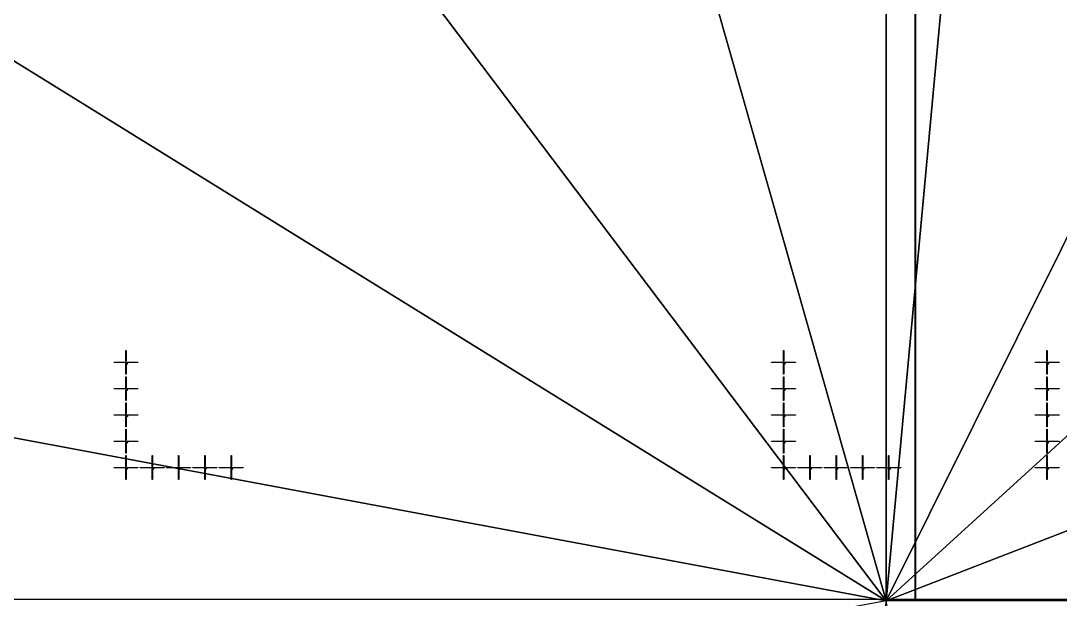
# Model space of a CAD drawing. Extents: x -25400 to 25400, y -24113 to 25400.
# Drawn here: x -6579 to 1324, y 11 to 4411 of the extents above; entities that cross this region are included whole.
import ezdxf

# ---------------------------------------------------------------- set-up
doc = ezdxf.new("R2010")
doc.units = 0
for name, color, linetype in [('L0D0', 2, 'CONTINUOUS'), ('L1D0', 3, 'CONTINUOUS'), ('L3D0', 4, 'CONTINUOUS')]:
    doc.layers.add(name, color=color, linetype=linetype)

msp = doc.modelspace()

# ---------------------------------------------------------------- linework, layer by layer
at = {"layer": 'L0D0'}
for points in [[(-10586.544, 14018.85), (0, 0), (-13818, 8555.744)], [(14229.5, 12971.903), (0, 0), (6980.558, 14018.85)], [(-13818, 8555.744), (0, 0), (-22510.084, 4207.864)], [(22900, 0), (0, 0), (18270.424, 7078)], [(-22510.084, 4207.864), (0, 0), (-22510.084, -4207.864)]]:
    msp.add_lwpolyline(points, dxfattribs=at)
for points in [[(0, 0), (-10586.544, 14018.85), (-3988.706, 14018.85)], [(-7983.296, -24112.788), (-7996.667, -24108.366), (-8040.032, -24093.939), (-8083.372, -24079.433), (-8126.685, -24064.85), (-8169.972, -24050.188), (-8213.232, -24035.449), (-8256.466, -24020.632), (-8299.673, -24005.737), (-8299.673, 14018.85), (0, 14018.85), (0, 0), (-4251.735, -24112.788)], [(0, 0), (-3988.706, 14018.85), (1299.037, 14018.85)], [(4251.735, -24112.788), (0, 0), (0, 14018.85), (7213, 14018.85), (7213, 14016), (8342.854, 14016), (8342.854, -23990.765), (8299.673, -24005.737), (8256.466, -24020.632), (8213.232, -24035.449), (8169.972, -24050.188), (8126.685, -24064.85), (8083.372, -24079.433), (8040.032, -24093.939), (7996.667, -24108.366), (7983.296, -24112.788)], [(0, 0), (1299.037, 14018.85), (6980.558, 14018.85)], [(0, 0), (14229.5, 12971.903), (14229.5, 7078), (18270.424, 7078)]]:
    msp.add_lwpolyline(points, close=True, dxfattribs=at)
at = {"layer": 'L1D0'}
for points in [[(-5780.75, 1820.85), (-5780.75, 1903.85), (-5778.25, 1903.85), (-5778.25, 1820.85)], [(-780.75, 1820.85), (-780.75, 1903.85), (-778.25, 1903.85), (-778.25, 1820.85)], [(1222.25, 1820.85), (1222.25, 1903.85), (1224.75, 1903.85), (1224.75, 1820.85)], [(-5779.7, 1807.85), (-5779.7, 1812.65), (-5784.5, 1812.65), (-5784.5, 1813.05), (-5779.7, 1813.05), (-5779.7, 1817.85), (-5779.3, 1817.85), (-5779.3, 1813.05), (-5774.5, 1813.05), (-5774.5, 1812.65), (-5779.3, 1812.65), (-5779.3, 1807.85)], [(-779.7, 1807.85), (-779.7, 1812.65), (-784.5, 1812.65), (-784.5, 1813.05), (-779.7, 1813.05), (-779.7, 1817.85), (-779.3, 1817.85), (-779.3, 1813.05), (-774.5, 1813.05), (-774.5, 1812.65), (-779.3, 1812.65), (-779.3, 1807.85)], [(1223.3, 1807.85), (1223.3, 1812.65), (1218.5, 1812.65), (1218.5, 1813.05), (1223.3, 1813.05), (1223.3, 1817.85), (1223.7, 1817.85), (1223.7, 1813.05), (1228.5, 1813.05), (1228.5, 1812.65), (1223.7, 1812.65), (1223.7, 1807.85)], [(-5870.5, 1811.6), (-5870.5, 1814.1), (-5787.5, 1814.1), (-5787.5, 1811.6)], [(-5780.75, 1721.85), (-5780.75, 1804.85), (-5778.25, 1804.85), (-5778.25, 1721.85)], [(-5773.5, 1802.294), (-5773.5, 1805.85), (-5769.056, 1805.85), (-5769.056, 1804.961), (-5772.611, 1804.961), (-5772.611, 1803.183), (-5769.944, 1803.183), (-5769.944, 1802.294)], [(-5773.5, 1799.628), (-5773.5, 1800.517), (-5769.944, 1800.517), (-5769.944, 1799.628)], [(-5771.5, 1811.6), (-5771.5, 1814.1), (-5688.5, 1814.1), (-5688.5, 1811.6)], [(-5769.944, 1800.517), (-5769.944, 1802.294), (-5769.056, 1802.294), (-5769.056, 1800.517)], [(-870.5, 1811.6), (-870.5, 1814.1), (-787.5, 1814.1), (-787.5, 1811.6)], [(-780.75, 1721.85), (-780.75, 1804.85), (-778.25, 1804.85), (-778.25, 1721.85)], [(-773.5, 1802.294), (-773.5, 1805.85), (-769.056, 1805.85), (-769.056, 1804.961), (-772.611, 1804.961), (-772.611, 1803.183), (-769.944, 1803.183), (-769.944, 1802.294)], [(-773.5, 1799.628), (-773.5, 1800.517), (-769.944, 1800.517), (-769.944, 1799.628)], [(-771.5, 1811.6), (-771.5, 1814.1), (-688.5, 1814.1), (-688.5, 1811.6)], [(-769.944, 1800.517), (-769.944, 1802.294), (-769.056, 1802.294), (-769.056, 1800.517)], [(1132.5, 1811.6), (1132.5, 1814.1), (1215.5, 1814.1), (1215.5, 1811.6)], [(1222.25, 1721.85), (1222.25, 1804.85), (1224.75, 1804.85), (1224.75, 1721.85)], [(1229.5, 1802.294), (1229.5, 1805.85), (1233.944, 1805.85), (1233.944, 1804.961), (1230.389, 1804.961), (1230.389, 1803.183), (1233.056, 1803.183), (1233.056, 1802.294)], [(1229.5, 1799.628), (1229.5, 1800.517), (1233.056, 1800.517), (1233.056, 1799.628)], [(1231.5, 1811.6), (1231.5, 1814.1), (1314.5, 1814.1), (1314.5, 1811.6)], [(1233.056, 1800.517), (1233.056, 1802.294), (1233.944, 1802.294), (1233.944, 1800.517)], [(-5780.75, 1620.85), (-5780.75, 1703.85), (-5778.25, 1703.85), (-5778.25, 1620.85)], [(-780.75, 1620.85), (-780.75, 1703.85), (-778.25, 1703.85), (-778.25, 1620.85)], [(1222.25, 1620.85), (1222.25, 1703.85), (1224.75, 1703.85), (1224.75, 1620.85)], [(-5870.5, 1611.6), (-5870.5, 1614.1), (-5787.5, 1614.1), (-5787.5, 1611.6)], [(-5779.7, 1607.85), (-5779.7, 1612.65), (-5784.5, 1612.65), (-5784.5, 1613.05), (-5779.7, 1613.05), (-5779.7, 1617.85), (-5779.3, 1617.85), (-5779.3, 1613.05), (-5774.5, 1613.05), (-5774.5, 1612.65), (-5779.3, 1612.65), (-5779.3, 1607.85)], [(-5780.75, 1521.85), (-5780.75, 1604.85), (-5778.25, 1604.85), (-5778.25, 1521.85)], [(-5770.833, 1599.628), (-5770.833, 1601.406), (-5773.5, 1601.406), (-5773.5, 1603.183), (-5772.611, 1603.183), (-5772.611, 1602.294), (-5770.833, 1602.294), (-5770.833, 1604.961), (-5771.722, 1604.961), (-5771.722, 1605.85), (-5769.944, 1605.85), (-5769.944, 1602.294), (-5769.056, 1602.294), (-5769.056, 1601.406), (-5769.944, 1601.406), (-5769.944, 1599.628)], [(-5772.611, 1603.183), (-5772.611, 1604.961), (-5771.722, 1604.961), (-5771.722, 1603.183)], [(-5771.5, 1611.6), (-5771.5, 1614.1), (-5688.5, 1614.1), (-5688.5, 1611.6)], [(-870.5, 1611.6), (-870.5, 1614.1), (-787.5, 1614.1), (-787.5, 1611.6)], [(-779.7, 1607.85), (-779.7, 1612.65), (-784.5, 1612.65), (-784.5, 1613.05), (-779.7, 1613.05), (-779.7, 1617.85), (-779.3, 1617.85), (-779.3, 1613.05), (-774.5, 1613.05), (-774.5, 1612.65), (-779.3, 1612.65), (-779.3, 1607.85)], [(-780.75, 1521.85), (-780.75, 1604.85), (-778.25, 1604.85), (-778.25, 1521.85)], [(-770.833, 1599.628), (-770.833, 1601.406), (-773.5, 1601.406), (-773.5, 1603.183), (-772.611, 1603.183), (-772.611, 1602.294), (-770.833, 1602.294), (-770.833, 1604.961), (-771.722, 1604.961), (-771.722, 1605.85), (-769.944, 1605.85), (-769.944, 1602.294), (-769.056, 1602.294), (-769.056, 1601.406), (-769.944, 1601.406), (-769.944, 1599.628)], [(-772.611, 1603.183), (-772.611, 1604.961), (-771.722, 1604.961), (-771.722, 1603.183)], [(-771.5, 1611.6), (-771.5, 1614.1), (-688.5, 1614.1), (-688.5, 1611.6)], [(1132.5, 1611.6), (1132.5, 1614.1), (1215.5, 1614.1), (1215.5, 1611.6)], [(1223.3, 1607.85), (1223.3, 1612.65), (1218.5, 1612.65), (1218.5, 1613.05), (1223.3, 1613.05), (1223.3, 1617.85), (1223.7, 1617.85), (1223.7, 1613.05), (1228.5, 1613.05), (1228.5, 1612.65), (1223.7, 1612.65), (1223.7, 1607.85)], [(1222.25, 1521.85), (1222.25, 1604.85), (1224.75, 1604.85), (1224.75, 1521.85)], [(1232.167, 1599.628), (1232.167, 1601.406), (1229.5, 1601.406), (1229.5, 1603.183), (1230.389, 1603.183), (1230.389, 1602.294), (1232.167, 1602.294), (1232.167, 1604.961), (1231.278, 1604.961), (1231.278, 1605.85), (1233.056, 1605.85), (1233.056, 1602.294), (1233.944, 1602.294), (1233.944, 1601.406), (1233.056, 1601.406), (1233.056, 1599.628)], [(1230.389, 1603.183), (1230.389, 1604.961), (1231.278, 1604.961), (1231.278, 1603.183)], [(1231.5, 1611.6), (1231.5, 1614.1), (1314.5, 1614.1), (1314.5, 1611.6)], [(-5780.75, 1420.85), (-5780.75, 1503.85), (-5778.25, 1503.85), (-5778.25, 1420.85)], [(-780.75, 1420.85), (-780.75, 1503.85), (-778.25, 1503.85), (-778.25, 1420.85)], [(1222.25, 1420.85), (1222.25, 1503.85), (1224.75, 1503.85), (1224.75, 1420.85)], [(-5870.5, 1411.6), (-5870.5, 1414.1), (-5787.5, 1414.1), (-5787.5, 1411.6)], [(-5779.7, 1407.85), (-5779.7, 1412.65), (-5784.5, 1412.65), (-5784.5, 1413.05), (-5779.7, 1413.05), (-5779.7, 1417.85), (-5779.3, 1417.85), (-5779.3, 1413.05), (-5774.5, 1413.05), (-5774.5, 1412.65), (-5779.3, 1412.65), (-5779.3, 1407.85)], [(-5780.75, 1321.85), (-5780.75, 1404.85), (-5778.25, 1404.85), (-5778.25, 1321.85)], [(-5773.5, 1404.961), (-5773.5, 1405.85), (-5769.944, 1405.85), (-5769.944, 1404.961)], [(-5773.5, 1399.628), (-5773.5, 1400.517), (-5769.944, 1400.517), (-5769.944, 1399.628)], [(-5772.611, 1402.294), (-5772.611, 1403.183), (-5769.944, 1403.183), (-5769.944, 1402.294)], [(-5771.5, 1411.6), (-5771.5, 1414.1), (-5688.5, 1414.1), (-5688.5, 1411.6)], [(-5769.944, 1403.183), (-5769.944, 1404.961), (-5769.056, 1404.961), (-5769.056, 1403.183)], [(-5769.944, 1400.517), (-5769.944, 1402.294), (-5769.056, 1402.294), (-5769.056, 1400.517)], [(-870.5, 1411.6), (-870.5, 1414.1), (-787.5, 1414.1), (-787.5, 1411.6)], [(-779.7, 1407.85), (-779.7, 1412.65), (-784.5, 1412.65), (-784.5, 1413.05), (-779.7, 1413.05), (-779.7, 1417.85), (-779.3, 1417.85), (-779.3, 1413.05), (-774.5, 1413.05), (-774.5, 1412.65), (-779.3, 1412.65), (-779.3, 1407.85)], [(-780.75, 1321.85), (-780.75, 1404.85), (-778.25, 1404.85), (-778.25, 1321.85)], [(-773.5, 1404.961), (-773.5, 1405.85), (-769.944, 1405.85), (-769.944, 1404.961)], [(-773.5, 1399.628), (-773.5, 1400.517), (-769.944, 1400.517), (-769.944, 1399.628)], [(-772.611, 1402.294), (-772.611, 1403.183), (-769.944, 1403.183), (-769.944, 1402.294)], [(-771.5, 1411.6), (-771.5, 1414.1), (-688.5, 1414.1), (-688.5, 1411.6)], [(-769.944, 1403.183), (-769.944, 1404.961), (-769.056, 1404.961), (-769.056, 1403.183)], [(-769.944, 1400.517), (-769.944, 1402.294), (-769.056, 1402.294), (-769.056, 1400.517)], [(1132.5, 1411.6), (1132.5, 1414.1), (1215.5, 1414.1), (1215.5, 1411.6)], [(1223.3, 1407.85), (1223.3, 1412.65), (1218.5, 1412.65), (1218.5, 1413.05), (1223.3, 1413.05), (1223.3, 1417.85), (1223.7, 1417.85), (1223.7, 1413.05), (1228.5, 1413.05), (1228.5, 1412.65), (1223.7, 1412.65), (1223.7, 1407.85)], [(1222.25, 1321.85), (1222.25, 1404.85), (1224.75, 1404.85), (1224.75, 1321.85)], [(1229.5, 1404.961), (1229.5, 1405.85), (1233.056, 1405.85), (1233.056, 1404.961)], [(1229.5, 1399.628), (1229.5, 1400.517), (1233.056, 1400.517), (1233.056, 1399.628)], [(1230.389, 1402.294), (1230.389, 1403.183), (1233.056, 1403.183), (1233.056, 1402.294)], [(1231.5, 1411.6), (1231.5, 1414.1), (1314.5, 1414.1), (1314.5, 1411.6)], [(1233.056, 1403.183), (1233.056, 1404.961), (1233.944, 1404.961), (1233.944, 1403.183)], [(1233.056, 1400.517), (1233.056, 1402.294), (1233.944, 1402.294), (1233.944, 1400.517)], [(-5780.75, 1220.85), (-5780.75, 1303.85), (-5778.25, 1303.85), (-5778.25, 1220.85)], [(-780.75, 1220.85), (-780.75, 1303.85), (-778.25, 1303.85), (-778.25, 1220.85)], [(1222.25, 1220.85), (1222.25, 1303.85), (1224.75, 1303.85), (1224.75, 1220.85)], [(-5870.5, 1211.6), (-5870.5, 1214.1), (-5787.5, 1214.1), (-5787.5, 1211.6)], [(-5779.7, 1207.85), (-5779.7, 1212.65), (-5784.5, 1212.65), (-5784.5, 1213.05), (-5779.7, 1213.05), (-5779.7, 1217.85), (-5779.3, 1217.85), (-5779.3, 1213.05), (-5774.5, 1213.05), (-5774.5, 1212.65), (-5779.3, 1212.65), (-5779.3, 1207.85)], [(-5780.75, 1121.85), (-5780.75, 1204.85), (-5778.25, 1204.85), (-5778.25, 1121.85)], [(-5773.5, 1204.072), (-5773.5, 1204.961), (-5772.611, 1204.961), (-5772.611, 1204.072)], [(-5773.5, 1199.628), (-5773.5, 1201.406), (-5772.611, 1201.406), (-5772.611, 1200.517), (-5769.056, 1200.517), (-5769.056, 1199.628)], [(-5772.611, 1204.961), (-5772.611, 1205.85), (-5769.944, 1205.85), (-5769.944, 1204.961)], [(-5772.611, 1201.406), (-5772.611, 1202.294), (-5770.833, 1202.294), (-5770.833, 1201.406)], [(-5771.5, 1211.6), (-5771.5, 1214.1), (-5688.5, 1214.1), (-5688.5, 1211.6)], [(-5770.833, 1202.294), (-5770.833, 1203.183), (-5769.944, 1203.183), (-5769.944, 1202.294)], [(-5769.944, 1203.183), (-5769.944, 1204.961), (-5769.056, 1204.961), (-5769.056, 1203.183)], [(-870.5, 1211.6), (-870.5, 1214.1), (-787.5, 1214.1), (-787.5, 1211.6)], [(-779.7, 1207.85), (-779.7, 1212.65), (-784.5, 1212.65), (-784.5, 1213.05), (-779.7, 1213.05), (-779.7, 1217.85), (-779.3, 1217.85), (-779.3, 1213.05), (-774.5, 1213.05), (-774.5, 1212.65), (-779.3, 1212.65), (-779.3, 1207.85)], [(-780.75, 1121.85), (-780.75, 1204.85), (-778.25, 1204.85), (-778.25, 1121.85)], [(-773.5, 1204.072), (-773.5, 1204.961), (-772.611, 1204.961), (-772.611, 1204.072)], [(-773.5, 1199.628), (-773.5, 1201.406), (-772.611, 1201.406), (-772.611, 1200.517), (-769.056, 1200.517), (-769.056, 1199.628)], [(-772.611, 1204.961), (-772.611, 1205.85), (-769.944, 1205.85), (-769.944, 1204.961)], [(-772.611, 1201.406), (-772.611, 1202.294), (-770.833, 1202.294), (-770.833, 1201.406)], [(-771.5, 1211.6), (-771.5, 1214.1), (-688.5, 1214.1), (-688.5, 1211.6)], [(-770.833, 1202.294), (-770.833, 1203.183), (-769.944, 1203.183), (-769.944, 1202.294)], [(-769.944, 1203.183), (-769.944, 1204.961), (-769.056, 1204.961), (-769.056, 1203.183)], [(1132.5, 1211.6), (1132.5, 1214.1), (1215.5, 1214.1), (1215.5, 1211.6)], [(1223.3, 1207.85), (1223.3, 1212.65), (1218.5, 1212.65), (1218.5, 1213.05), (1223.3, 1213.05), (1223.3, 1217.85), (1223.7, 1217.85), (1223.7, 1213.05), (1228.5, 1213.05), (1228.5, 1212.65), (1223.7, 1212.65), (1223.7, 1207.85)], [(1222.25, 1121.85), (1222.25, 1204.85), (1224.75, 1204.85), (1224.75, 1121.85)], [(1229.5, 1204.072), (1229.5, 1204.961), (1230.389, 1204.961), (1230.389, 1204.072)], [(1229.5, 1199.628), (1229.5, 1201.406), (1230.389, 1201.406), (1230.389, 1200.517), (1233.944, 1200.517), (1233.944, 1199.628)], [(1230.389, 1204.961), (1230.389, 1205.85), (1233.056, 1205.85), (1233.056, 1204.961)], [(1230.389, 1201.406), (1230.389, 1202.294), (1232.167, 1202.294), (1232.167, 1201.406)], [(1231.5, 1211.6), (1231.5, 1214.1), (1314.5, 1214.1), (1314.5, 1211.6)], [(1232.167, 1202.294), (1232.167, 1203.183), (1233.056, 1203.183), (1233.056, 1202.294)], [(1233.056, 1203.183), (1233.056, 1204.961), (1233.944, 1204.961), (1233.944, 1203.183)], [(-5780.75, 1020.85), (-5780.75, 1103.85), (-5778.25, 1103.85), (-5778.25, 1020.85)], [(-5580.75, 1020.85), (-5580.75, 1103.85), (-5578.25, 1103.85), (-5578.25, 1020.85)], [(-5380.75, 1020.85), (-5380.75, 1103.85), (-5378.25, 1103.85), (-5378.25, 1020.85)], [(-5180.75, 1020.85), (-5180.75, 1103.85), (-5178.25, 1103.85), (-5178.25, 1020.85)], [(-4980.75, 1020.85), (-4980.75, 1103.85), (-4978.25, 1103.85), (-4978.25, 1020.85)], [(-780.75, 1020.85), (-780.75, 1103.85), (-778.25, 1103.85), (-778.25, 1020.85)], [(-580.75, 1020.85), (-580.75, 1103.85), (-578.25, 1103.85), (-578.25, 1020.85)], [(-380.75, 1020.85), (-380.75, 1103.85), (-378.25, 1103.85), (-378.25, 1020.85)], [(-180.75, 1020.85), (-180.75, 1103.85), (-178.25, 1103.85), (-178.25, 1020.85)], [(19.25, 1020.85), (19.25, 1103.85), (21.75, 1103.85), (21.75, 1020.85)], [(1222.25, 1020.85), (1222.25, 1103.85), (1224.75, 1103.85), (1224.75, 1020.85)], [(-5870.5, 1011.6), (-5870.5, 1014.1), (-5787.5, 1014.1), (-5787.5, 1011.6)], [(-5779.7, 1007.85), (-5779.7, 1012.65), (-5784.5, 1012.65), (-5784.5, 1013.05), (-5779.7, 1013.05), (-5779.7, 1017.85), (-5779.3, 1017.85), (-5779.3, 1013.05), (-5774.5, 1013.05), (-5774.5, 1012.65), (-5779.3, 1012.65), (-5779.3, 1007.85)], [(-5780.75, 921.85), (-5780.75, 1004.85), (-5778.25, 1004.85), (-5778.25, 921.85)], [(-5772.611, 999.628), (-5772.611, 1000.517), (-5771.722, 1000.517), (-5771.722, 1004.072), (-5772.611, 1004.072), (-5772.611, 1004.961), (-5771.722, 1004.961), (-5771.722, 1005.85), (-5770.833, 1005.85), (-5770.833, 1000.517), (-5769.944, 1000.517), (-5769.944, 999.628)], [(-5771.5, 1011.6), (-5771.5, 1014.1), (-5688.5, 1014.1), (-5688.5, 1011.6)], [(-5670.5, 1011.6), (-5670.5, 1014.1), (-5587.5, 1014.1), (-5587.5, 1011.6)], [(-5579.7, 1007.85), (-5579.7, 1012.65), (-5584.5, 1012.65), (-5584.5, 1013.05), (-5579.7, 1013.05), (-5579.7, 1017.85), (-5579.3, 1017.85), (-5579.3, 1013.05), (-5574.5, 1013.05), (-5574.5, 1012.65), (-5579.3, 1012.65), (-5579.3, 1007.85)], [(-5580.75, 921.85), (-5580.75, 1004.85), (-5578.25, 1004.85), (-5578.25, 921.85)], [(-5573.5, 1004.072), (-5573.5, 1004.961), (-5572.611, 1004.961), (-5572.611, 1004.072)], [(-5573.5, 999.628), (-5573.5, 1001.406), (-5572.611, 1001.406), (-5572.611, 1000.517), (-5569.056, 1000.517), (-5569.056, 999.628)], [(-5572.611, 1004.961), (-5572.611, 1005.85), (-5569.944, 1005.85), (-5569.944, 1004.961)], [(-5572.611, 1001.406), (-5572.611, 1002.294), (-5570.833, 1002.294), (-5570.833, 1001.406)], [(-5571.5, 1011.6), (-5571.5, 1014.1), (-5488.5, 1014.1), (-5488.5, 1011.6)], [(-5570.833, 1002.294), (-5570.833, 1003.183), (-5569.944, 1003.183), (-5569.944, 1002.294)], [(-5569.944, 1003.183), (-5569.944, 1004.961), (-5569.056, 1004.961), (-5569.056, 1003.183)], [(-5470.5, 1011.6), (-5470.5, 1014.1), (-5387.5, 1014.1), (-5387.5, 1011.6)], [(-5379.7, 1007.85), (-5379.7, 1012.65), (-5384.5, 1012.65), (-5384.5, 1013.05), (-5379.7, 1013.05), (-5379.7, 1017.85), (-5379.3, 1017.85), (-5379.3, 1013.05), (-5374.5, 1013.05), (-5374.5, 1012.65), (-5379.3, 1012.65), (-5379.3, 1007.85)], [(-5380.75, 921.85), (-5380.75, 1004.85), (-5378.25, 1004.85), (-5378.25, 921.85)], [(-5373.5, 1004.961), (-5373.5, 1005.85), (-5369.944, 1005.85), (-5369.944, 1004.961)], [(-5373.5, 999.628), (-5373.5, 1000.517), (-5369.944, 1000.517), (-5369.944, 999.628)], [(-5372.611, 1002.294), (-5372.611, 1003.183), (-5369.944, 1003.183), (-5369.944, 1002.294)], [(-5371.5, 1011.6), (-5371.5, 1014.1), (-5288.5, 1014.1), (-5288.5, 1011.6)], [(-5369.944, 1003.183), (-5369.944, 1004.961), (-5369.056, 1004.961), (-5369.056, 1003.183)], [(-5369.944, 1000.517), (-5369.944, 1002.294), (-5369.056, 1002.294), (-5369.056, 1000.517)], [(-5270.5, 1011.6), (-5270.5, 1014.1), (-5187.5, 1014.1), (-5187.5, 1011.6)], [(-5179.7, 1007.85), (-5179.7, 1012.65), (-5184.5, 1012.65), (-5184.5, 1013.05), (-5179.7, 1013.05), (-5179.7, 1017.85), (-5179.3, 1017.85), (-5179.3, 1013.05), (-5174.5, 1013.05), (-5174.5, 1012.65), (-5179.3, 1012.65), (-5179.3, 1007.85)], [(-5180.75, 921.85), (-5180.75, 1004.85), (-5178.25, 1004.85), (-5178.25, 921.85)], [(-5170.833, 999.628), (-5170.833, 1001.406), (-5173.5, 1001.406), (-5173.5, 1003.183), (-5172.611, 1003.183), (-5172.611, 1002.294), (-5170.833, 1002.294), (-5170.833, 1004.961), (-5171.722, 1004.961), (-5171.722, 1005.85), (-5169.944, 1005.85), (-5169.944, 1002.294), (-5169.056, 1002.294), (-5169.056, 1001.406), (-5169.944, 1001.406), (-5169.944, 999.628)], [(-5172.611, 1003.183), (-5172.611, 1004.961), (-5171.722, 1004.961), (-5171.722, 1003.183)], [(-5171.5, 1011.6), (-5171.5, 1014.1), (-5088.5, 1014.1), (-5088.5, 1011.6)], [(-5070.5, 1011.6), (-5070.5, 1014.1), (-4987.5, 1014.1), (-4987.5, 1011.6)], [(-4979.7, 1007.85), (-4979.7, 1012.65), (-4984.5, 1012.65), (-4984.5, 1013.05), (-4979.7, 1013.05), (-4979.7, 1017.85), (-4979.3, 1017.85), (-4979.3, 1013.05), (-4974.5, 1013.05), (-4974.5, 1012.65), (-4979.3, 1012.65), (-4979.3, 1007.85)], [(-4980.75, 921.85), (-4980.75, 1004.85), (-4978.25, 1004.85), (-4978.25, 921.85)], [(-4973.5, 1002.294), (-4973.5, 1005.85), (-4969.056, 1005.85), (-4969.056, 1004.961), (-4972.611, 1004.961), (-4972.611, 1003.183), (-4969.944, 1003.183), (-4969.944, 1002.294)], [(-4973.5, 999.628), (-4973.5, 1000.517), (-4969.944, 1000.517), (-4969.944, 999.628)], [(-4971.5, 1011.6), (-4971.5, 1014.1), (-4888.5, 1014.1), (-4888.5, 1011.6)], [(-4969.944, 1000.517), (-4969.944, 1002.294), (-4969.056, 1002.294), (-4969.056, 1000.517)], [(-870.5, 1011.6), (-870.5, 1014.1), (-787.5, 1014.1), (-787.5, 1011.6)], [(-779.7, 1007.85), (-779.7, 1012.65), (-784.5, 1012.65), (-784.5, 1013.05), (-779.7, 1013.05), (-779.7, 1017.85), (-779.3, 1017.85), (-779.3, 1013.05), (-774.5, 1013.05), (-774.5, 1012.65), (-779.3, 1012.65), (-779.3, 1007.85)], [(-780.75, 921.85), (-780.75, 1004.85), (-778.25, 1004.85), (-778.25, 921.85)], [(-772.611, 999.628), (-772.611, 1000.517), (-771.722, 1000.517), (-771.722, 1004.072), (-772.611, 1004.072), (-772.611, 1004.961), (-771.722, 1004.961), (-771.722, 1005.85), (-770.833, 1005.85), (-770.833, 1000.517), (-769.944, 1000.517), (-769.944, 999.628)], [(-771.5, 1011.6), (-771.5, 1014.1), (-688.5, 1014.1), (-688.5, 1011.6)], [(-670.5, 1011.6), (-670.5, 1014.1), (-587.5, 1014.1), (-587.5, 1011.6)], [(-579.7, 1007.85), (-579.7, 1012.65), (-584.5, 1012.65), (-584.5, 1013.05), (-579.7, 1013.05), (-579.7, 1017.85), (-579.3, 1017.85), (-579.3, 1013.05), (-574.5, 1013.05), (-574.5, 1012.65), (-579.3, 1012.65), (-579.3, 1007.85)], [(-580.75, 921.85), (-580.75, 1004.85), (-578.25, 1004.85), (-578.25, 921.85)], [(-573.5, 1004.072), (-573.5, 1004.961), (-572.611, 1004.961), (-572.611, 1004.072)], [(-573.5, 999.628), (-573.5, 1001.406), (-572.611, 1001.406), (-572.611, 1000.517), (-569.056, 1000.517), (-569.056, 999.628)], [(-572.611, 1004.961), (-572.611, 1005.85), (-569.944, 1005.85), (-569.944, 1004.961)], [(-572.611, 1001.406), (-572.611, 1002.294), (-570.833, 1002.294), (-570.833, 1001.406)], [(-571.5, 1011.6), (-571.5, 1014.1), (-488.5, 1014.1), (-488.5, 1011.6)], [(-570.833, 1002.294), (-570.833, 1003.183), (-569.944, 1003.183), (-569.944, 1002.294)], [(-569.944, 1003.183), (-569.944, 1004.961), (-569.056, 1004.961), (-569.056, 1003.183)], [(-470.5, 1011.6), (-470.5, 1014.1), (-387.5, 1014.1), (-387.5, 1011.6)], [(-379.7, 1007.85), (-379.7, 1012.65), (-384.5, 1012.65), (-384.5, 1013.05), (-379.7, 1013.05), (-379.7, 1017.85), (-379.3, 1017.85), (-379.3, 1013.05), (-374.5, 1013.05), (-374.5, 1012.65), (-379.3, 1012.65), (-379.3, 1007.85)], [(-380.75, 921.85), (-380.75, 1004.85), (-378.25, 1004.85), (-378.25, 921.85)], [(-373.5, 1004.961), (-373.5, 1005.85), (-369.944, 1005.85), (-369.944, 1004.961)], [(-373.5, 999.628), (-373.5, 1000.517), (-369.944, 1000.517), (-369.944, 999.628)], [(-372.611, 1002.294), (-372.611, 1003.183), (-369.944, 1003.183), (-369.944, 1002.294)], [(-371.5, 1011.6), (-371.5, 1014.1), (-288.5, 1014.1), (-288.5, 1011.6)], [(-369.944, 1003.183), (-369.944, 1004.961), (-369.056, 1004.961), (-369.056, 1003.183)], [(-369.944, 1000.517), (-369.944, 1002.294), (-369.056, 1002.294), (-369.056, 1000.517)], [(-270.5, 1011.6), (-270.5, 1014.1), (-187.5, 1014.1), (-187.5, 1011.6)], [(-179.7, 1007.85), (-179.7, 1012.65), (-184.5, 1012.65), (-184.5, 1013.05), (-179.7, 1013.05), (-179.7, 1017.85), (-179.3, 1017.85), (-179.3, 1013.05), (-174.5, 1013.05), (-174.5, 1012.65), (-179.3, 1012.65), (-179.3, 1007.85)], [(-180.75, 921.85), (-180.75, 1004.85), (-178.25, 1004.85), (-178.25, 921.85)], [(-170.833, 999.628), (-170.833, 1001.406), (-173.5, 1001.406), (-173.5, 1003.183), (-172.611, 1003.183), (-172.611, 1002.294), (-170.833, 1002.294), (-170.833, 1004.961), (-171.722, 1004.961), (-171.722, 1005.85), (-169.944, 1005.85), (-169.944, 1002.294), (-169.056, 1002.294), (-169.056, 1001.406), (-169.944, 1001.406), (-169.944, 999.628)], [(-172.611, 1003.183), (-172.611, 1004.961), (-171.722, 1004.961), (-171.722, 1003.183)], [(-171.5, 1011.6), (-171.5, 1014.1), (-88.5, 1014.1), (-88.5, 1011.6)], [(-70.5, 1011.6), (-70.5, 1014.1), (12.5, 1014.1), (12.5, 1011.6)], [(20.3, 1007.85), (20.3, 1012.65), (15.5, 1012.65), (15.5, 1013.05), (20.3, 1013.05), (20.3, 1017.85), (20.7, 1017.85), (20.7, 1013.05), (25.5, 1013.05), (25.5, 1012.65), (20.7, 1012.65), (20.7, 1007.85)], [(19.25, 921.85), (19.25, 1004.85), (21.75, 1004.85), (21.75, 921.85)], [(26.5, 1002.294), (26.5, 1005.85), (30.944, 1005.85), (30.944, 1004.961), (27.389, 1004.961), (27.389, 1003.183), (30.056, 1003.183), (30.056, 1002.294)], [(26.5, 999.628), (26.5, 1000.517), (30.056, 1000.517), (30.056, 999.628)], [(28.5, 1011.6), (28.5, 1014.1), (111.5, 1014.1), (111.5, 1011.6)], [(30.056, 1000.517), (30.056, 1002.294), (30.944, 1002.294), (30.944, 1000.517)], [(1132.5, 1011.6), (1132.5, 1014.1), (1215.5, 1014.1), (1215.5, 1011.6)], [(1223.3, 1007.85), (1223.3, 1012.65), (1218.5, 1012.65), (1218.5, 1013.05), (1223.3, 1013.05), (1223.3, 1017.85), (1223.7, 1017.85), (1223.7, 1013.05), (1228.5, 1013.05), (1228.5, 1012.65), (1223.7, 1012.65), (1223.7, 1007.85)], [(1222.25, 921.85), (1222.25, 1004.85), (1224.75, 1004.85), (1224.75, 921.85)], [(1230.389, 999.628), (1230.389, 1000.517), (1231.278, 1000.517), (1231.278, 1004.072), (1230.389, 1004.072), (1230.389, 1004.961), (1231.278, 1004.961), (1231.278, 1005.85), (1232.167, 1005.85), (1232.167, 1000.517), (1233.056, 1000.517), (1233.056, 999.628)], [(1231.5, 1011.6), (1231.5, 1014.1), (1314.5, 1014.1), (1314.5, 1011.6)]]:
    msp.add_lwpolyline(points, close=True, dxfattribs=at)
at = {"layer": 'L3D0'}
msp.add_lwpolyline([(-20788.5, 12.85), (21229.5, 12.85), (21229.5, 7012.85), (14229.5, 7012.85), (14229.5, 12.85), (14226.5, 12.85), (14226.5, 7012.85), (7226.5, 7012.85), (7226.5, 12.85), (7223.5, 12.85), (7223.5, 7012.85), (223.5, 7012.85), (223.5, 12.85), (220.5, 12.85), (220.5, 7012.85), (-6779.5, 7012.85)], dxfattribs=at)

doc.saveas('drawing.dxf')
